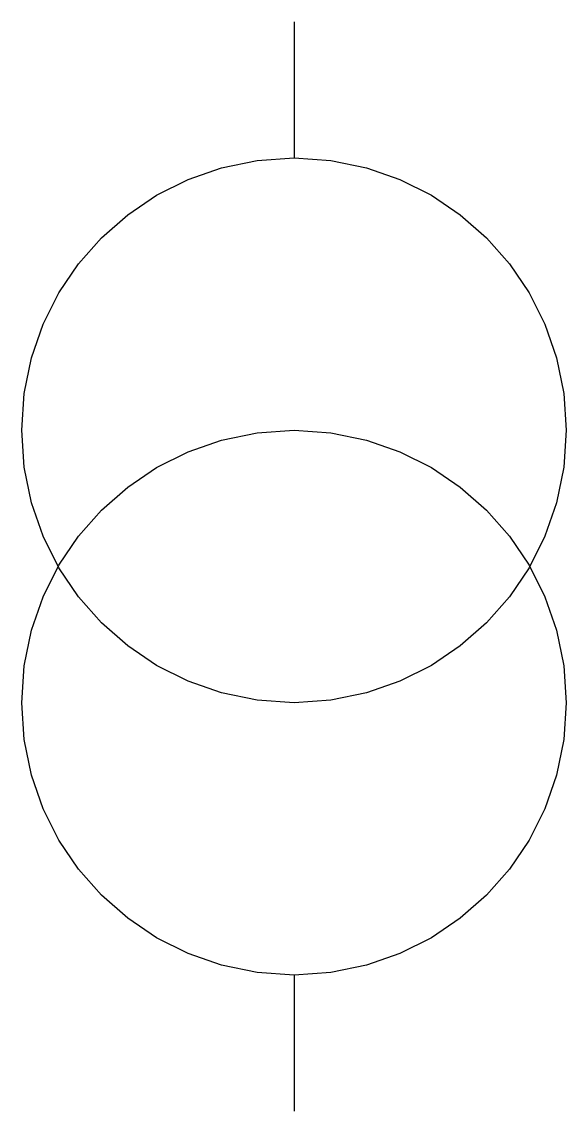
# Model space of a CAD drawing. Header units: millimetres. Extents: x -5 to 5, y -20 to 0.
import ezdxf
from ezdxf.enums import TextEntityAlignment as Align

# ---------------------------------------------------------------- set-up
doc = ezdxf.new("R2010")
doc.units = ezdxf.units.MM
doc.layers.get('0').update_dxf_attribs({"linetype": 'CONTINUOUS'})
doc.styles.add('ARIAL', font='arial.ttf')

# ---------------------------------------------------------------- blocks, each defined once
blk = doc.blocks.new('291_E_MV_SLD_IEC60617_vt')
at = {"true_color": 0x0000ff}
for p, q in [((0, 0), (0, -2.5)), ((0, -17.5), (0, -20))]:
    blk.add_line(p, q, dxfattribs=at)
for points in [[(5, -7.5), (4.954, -8.178), (4.821, -8.829), (4.607, -9.446), (4.317, -10.023), (3.958, -10.555), (3.535, -11.035), (3.055, -11.458), (2.523, -11.817), (1.946, -12.107), (1.329, -12.321), (0.678, -12.454), (0, -12.5), (-0.678, -12.454), (-1.329, -12.321), (-1.946, -12.107), (-2.523, -11.817), (-3.055, -11.458), (-3.535, -11.035), (-3.958, -10.555), (-4.317, -10.023), (-4.607, -9.446), (-4.821, -8.829), (-4.954, -8.178), (-5, -7.5), (-4.954, -6.822), (-4.821, -6.171), (-4.607, -5.554), (-4.317, -4.977), (-3.958, -4.445), (-3.535, -3.965), (-3.055, -3.542), (-2.523, -3.183), (-1.946, -2.893), (-1.329, -2.679), (-0.678, -2.546), (0, -2.5), (0.678, -2.546), (1.329, -2.679), (1.946, -2.893), (2.523, -3.183), (3.055, -3.542), (3.535, -3.965), (3.958, -4.445), (4.317, -4.977), (4.607, -5.554), (4.821, -6.171), (4.954, -6.822), (5, -7.5)], [(5, -12.5), (4.954, -13.178), (4.821, -13.829), (4.607, -14.446), (4.317, -15.023), (3.958, -15.555), (3.535, -16.035), (3.055, -16.458), (2.523, -16.817), (1.946, -17.107), (1.329, -17.321), (0.678, -17.454), (0, -17.5), (-0.678, -17.454), (-1.329, -17.321), (-1.946, -17.107), (-2.523, -16.817), (-3.055, -16.458), (-3.535, -16.035), (-3.958, -15.555), (-4.317, -15.023), (-4.607, -14.446), (-4.821, -13.829), (-4.954, -13.178), (-5, -12.5), (-4.954, -11.822), (-4.821, -11.171), (-4.607, -10.554), (-4.317, -9.977), (-3.958, -9.445), (-3.535, -8.965), (-3.055, -8.542), (-2.523, -8.183), (-1.946, -7.893), (-1.329, -7.679), (-0.678, -7.546), (0, -7.5), (0.678, -7.546), (1.329, -7.679), (1.946, -7.893), (2.523, -8.183), (3.055, -8.542), (3.535, -8.965), (3.958, -9.445), (4.317, -9.977), (4.607, -10.554), (4.821, -11.171), (4.954, -11.822), (5, -12.5)]]:
    blk.add_lwpolyline(points, close=True, dxfattribs=at)
at = {"true_color": 0x0000ff, "style": 'ARIAL'}
blk.add_attdef('TAG', text='', height=2.5, dxfattribs=at).set_placement((-7, -2.2), align=Align.RIGHT)
at = {"color": 7, "style": 'ARIAL'}
for tag, p in [('VT_RATIO', (-7, -9)), ('ACCURACY_CLASS', (-7, -12)), ('MANUFACTURER', (-7, -15))]:
    blk.add_attdef(tag, text='', height=1.7, dxfattribs=at).set_placement(p, align=Align.RIGHT)

msp = doc.modelspace()

# ---------------------------------------------------------------- block references
msp.add_blockref('291_E_MV_SLD_IEC60617_vt', (0, 0))

doc.saveas('drawing.dxf')
